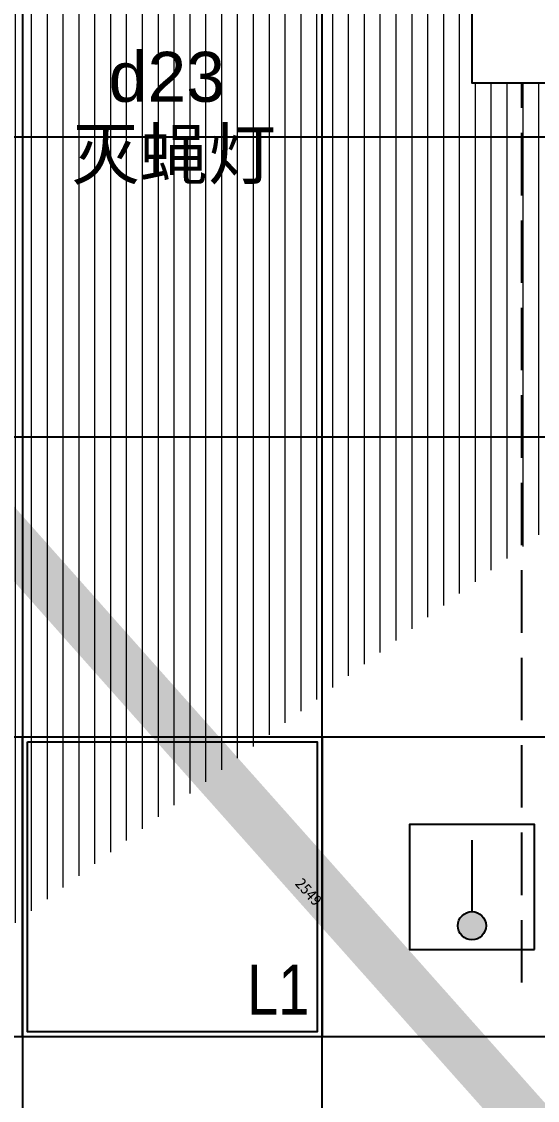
# Model space of a CAD drawing. Header units: millimetres. Extents: x -6033 to 120673, y -816267322945 to 90533.
# Drawn here: x 85578 to 86611, y 67354 to 69513 of the extents above; entities that cross this region are included whole.
import ezdxf
from ezdxf.enums import TextEntityAlignment as Align

# ---------------------------------------------------------------- set-up
doc = ezdxf.new("R2010")
doc.units = ezdxf.units.MM
for name, pattern in [('Hidden', [7.14375, 4.7625, -2.38125]), ('I-PLAN$0$ACAD_ISO02W100', [15, 12, -3]), ('I-PLAN$0$DASH', [0.35, 0.25, -0.1])]:
    doc.linetypes.add(name, pattern=pattern)
for name, color, linetype, lineweight in [('I-AR$0$I-SCOPE', 252, 'Continuous', 35), ('I-PLAN$0$_ACM-A-WALL-HACH', 251, 'Continuous', 9), ('I-PLAN$0$I-WALL', 6, 'Continuous', 13)]:
    doc.layers.add(name, color=color, linetype=linetype, lineweight=lineweight)
for name, color, linetype in [('I-CEILING$0$0-LIGHT-RC', 1, 'Continuous'), ('I-CEILING$0$0-LIGHT-TXT', 90, 'Continuous'), ('I-CEILING$0$EQUIP-消防', 3, 'Continuous'), ('I-CEILING$0$I-RCP', 2, 'Continuous'), ('I-CEILING$0$I-RCP-AIR', 64, 'Continuous'), ('I-CEILING$0$RC-Hatch【天花填充】', 251, 'Continuous'), ('I-PLAN$0$I-PL-FURN', 1, 'I-PLAN$0$DASH'), ('RC-Text【天花文字】', 2, 'Continuous'), ('流线', 10, 'Continuous')]:
    doc.layers.add(name, color=color, linetype=linetype)
doc.styles.add('I-CEILING$0$I-CEILING$0$ar', font='arial.ttf', dxfattribs={"width": 0.8})
doc.styles.add('I-CEILING$0$Standard', font='arial.ttf')
doc.styles.add('I-CEILING$0$黑体', font='simhei.ttf', dxfattribs={"height": 600})
doc.styles.add('I-PLAN$0$Arial', font='ARIALUNI.ttf')
doc.styles.add('文字', font='SimSun.ttf', dxfattribs={"width": 0.95})

# ---------------------------------------------------------------- blocks, each defined once
blk = doc.blocks.new('I-AR')
at = {"layer": 'I-AR$0$I-SCOPE'}
h = blk.add_hatch(dxfattribs=at)
h.set_pattern_fill('ANSI31', color=256, scale=200)
h.paths.add_polyline_path([(63300, 72640), (66630, 72640), (66630, 70889.4), (90600, 70890), (90600, 66390), (96650, 66390), (96650, 24876.4), (18340, 24876.4), (18340, 66390), (48090, 66390), (48090, 72640), (51400, 72640), (51400, 72649.9), (52869.5, 72649.9), (52869.5, 72640), (55240, 72640), (55240, 72790), (59460, 72790), (59460, 72640), (61830.5, 72640), (61830.5, 72649.9), (63300, 72649.9)], flags=16)
h.paths.add_polyline_path([(7330, 0), (7330, -1770), (11180, -1770), (11180, 0), (18450, 0), (18450, 2900), (27550, 2900), (27550, 18090), (37037.3, 18090), (37037.3, 17350), (96200, 17350), (96200, 18120), (114640, 18120), (114640, 84500), (0, 84500), (0, 0)])
blk = doc.blocks.new('I-PLAN')
at = {"layer": 'I-PLAN$0$_ACM-A-WALL-HACH'}
h = blk.add_hatch(dxfattribs=at)
h.set_pattern_fill('ANSI31', color=256, scale=10, angle=45)
h.paths.add_polyline_path([(88260, 70790), (88260, 70890), (88030, 70890), (88030, 70790), (88230, 70790)], flags=17)
h.paths.add_polyline_path([(79671.5, 69390), (78155, 69390), (78155, 68990), (77955, 68990), (77955, 69590), (79671.5, 69590)], flags=17)
h.paths.add_polyline_path([(80271.5, 69390), (80271.5, 69590), (80780, 69590), (80780, 68990), (80580, 68990), (80580, 69390)], flags=17)
h.paths.add_polyline_path([(74580, 69590), (73930, 69590), (73930, 69390), (74580, 69390)])
h.paths.add_polyline_path([(68780, 69590), (69430, 69590), (69430, 69390), (68780, 69390)])
h.paths.add_polyline_path([(87280, 66490), (87480, 66490), (87480, 66390), (87280, 66390)])
h.paths.add_polyline_path([(82180, 68990), (82180, 69390), (84230, 69390), (84230, 66490), (84430, 66490), (84430, 69390), (85280, 69390), (85280, 69590), (81980, 69590), (81980, 68990)])
h.paths.add_polyline_path([(87480, 67390), (87480, 69390), (88280, 69390), (88280, 69590), (88080, 69590), (86480, 69590), (86480, 69390), (87280, 69390), (87280, 67390)], flags=17)
h.paths.add_polyline_path([(72130, 68170), (72130, 66490), (72330, 66490), (72330, 67870), (73130, 67870), (73130, 68070), (72330, 68070), (72330, 68170)])
h.paths.add_polyline_path([(71230, 68170), (71230, 66390), (71030, 66390), (71030, 67870), (70230, 67870), (70230, 68070), (71030, 68070), (71030, 68170)])
h.paths.add_polyline_path([(72130, 69070), (72330, 69070), (72330, 69390), (73030, 69390), (73030, 69590), (72130, 69590)])
h.paths.add_polyline_path([(71230, 69070), (71030, 69070), (71030, 69390), (70330, 69390), (70330, 69590), (71230, 69590)])
h.paths.add_polyline_path([(67800, 69490), (67830, 69490), (67830, 69590), (67800, 69590)], flags=17)
h.paths.add_polyline_path([(76755, 69590), (75180, 69590), (75180, 69390), (75330, 69390), (75330, 66390), (75530, 66390), (75530, 69390), (76555, 69390), (76555, 68990), (76755, 68990)])
h.paths.add_polyline_path([(68180, 69590), (68180, 69390), (68030, 69390), (68030, 66520), (67780, 66520), (67780, 66390), (67400, 66390), (67400, 66720), (67830, 66720), (67830, 69590)])
edge = h.paths.add_edge_path()
edge.add_line((89860, 70890), (88860, 70890))
edge.add_line((75530, 66520), (84230, 66520))
edge.add_line((75530, 66720), (84230, 66720))
at = {"layer": 'I-PLAN$0$I-PL-FURN', "ltscale": 500}
blk.add_lwpolyline([(87280, 67590), (86580, 67590), (86580, 69390), (87280, 69390)], close=True, dxfattribs=at)
at = {"layer": 'I-PLAN$0$I-WALL'}
blk.add_lwpolyline([(87480, 67390), (87480, 69390), (88280, 69390), (88280, 69590), (88080, 69590), (88080, 69590), (86480, 69590), (86480, 69390), (87280, 69390), (87280, 67390)], close=True, dxfattribs=at)
at = {"layer": 'I-PLAN$0$I-PL-FURN', "linetype": 'I-PLAN$0$ACAD_ISO02W100', "char_height": 100, "attachment_point": 1, "style": 'I-PLAN$0$Arial'}
for s, insert, width in [('{\\fArial Unicode MS|b0|i0|c134|p34;d23\\P}', (85752.4, 69452.2), 302840.333), ('灭蝇灯', (85678.1, 69297.6), 151170.167)]:
    blk.add_mtext(s, dxfattribs=dict(at, insert=insert, width=width))
blk = doc.blocks.new('I-CEILING$0$A$C9c5a774d')
at = {"layer": 'I-CEILING$0$0-LIGHT-RC'}
for points in [[(0, 600), (600, 600), (600, 0), (0, 0)], [(10, 590), (590, 590), (590, 10), (10, 10)]]:
    blk.add_lwpolyline(points, close=True, dxfattribs=at)
at = {"layer": 'I-CEILING$0$0-LIGHT-TXT', "style": 'I-CEILING$0$I-CEILING$0$ar', "width": 0.8}
blk.add_text('L1', height=100, dxfattribs=at).set_placement((449.9, 44.6))
blk = doc.blocks.new('I-CEILING$0$海龍_09300082')
h = blk.add_hatch(color=256)
h.dxf.hatch_style = 1
h.paths.add_polyline_path([(-56.2, -405.4, 1), (56.2, -405.4, 1)])
blk.add_line((0, -62.5), (0, -349.2))
blk.add_lwpolyline([(250, -500), (250, 0), (-250, 0), (-250, -500)], close=True)
blk.add_circle((0, -405.4), 56.3)
at = {"style": 'I-CEILING$0$Standard', "flags": 1}
blk.add_attdef('A', text='', height=0.01, dxfattribs=at).set_placement((0, -250), align=Align.MIDDLE_CENTER)
blk = doc.blocks.new('I-CEILING')
at = {"layer": 'I-CEILING$0$RC-Hatch【天花填充】'}
h = blk.add_hatch(dxfattribs=at)
h.set_pattern_fill('_USER', color=256, scale=600, double=1, pattern_type=0)
h.set_pattern_definition([(0, (81980, 70481.47), (0, 600), []), (90, (81980, 70481.47), (-600, 4e-14), [])])
h.paths.add_polyline_path([(84430, 69390), (85280, 69390), (85280, 69590), (81980, 69590), (81980, 69090), (80780, 69090), (80780, 69590), (77955, 69590), (77955, 69090), (76755, 69090), (76755, 69590), (66630, 69590), (66630, 70790), (88030, 70790), (88030, 69590), (86480, 69590), (86480, 69390), (87280, 69390), (87280, 66390), (85430, 66390), (85430, 66490), (84430, 66490)])
at = {"layer": 'I-CEILING$0$I-RCP'}
blk.add_lwpolyline([(84430, 69390), (85280, 69390), (85280, 69590), (81980, 69590), (81980, 69090), (80780, 69090), (80780, 69590), (77955, 69590), (77955, 69090), (76755, 69090), (76755, 69590), (66630, 69590), (66630, 70790), (88030, 70790), (88030, 69590), (86480, 69590), (86480, 69390), (87280, 69390), (87280, 66390), (85430, 66390), (85430, 66490), (84430, 66490), (84430, 69390)], dxfattribs=at)
blk.add_blockref('I-CEILING$0$A$C9c5a774d', (85580, 67481.5))
at = {"layer": 'I-CEILING$0$EQUIP-消防', "xscale": 0.4999999999999927, "yscale": 0.4999999999999927, "zscale": 0.4999999999999927}
blk.add_blockref('I-CEILING$0$海龍_09300082', (86480, 67906.5), dxfattribs=at)
at = {"layer": 'I-CEILING$0$I-RCP-AIR', "style": 'I-CEILING$0$黑体'}
for tag, p in [('R', (61966.4, 71748.9)), ('R', (61966.4, 66925.2)), ('R', (51736.1, 63924.8)), ('R', (62976.1, 63924.8)), ('S', (56433.6, 63065))]:
    blk.add_attdef(tag, text='', height=100, dxfattribs=at).set_placement(p, align=Align.MIDDLE_CENTER)

msp = doc.modelspace()

# ---------------------------------------------------------------- linework, layer by layer
at = {"layer": '流线', "color": 3, "linetype": 'Hidden', "ltscale": 100, "const_width": 100}
msp.add_lwpolyline([(92040, 77056.4), (85857.7, 71662.9), (85857.7, 70074.6), (88820.7, 70078.3), (88820.7, 66892.8), (87017.5, 66834.7), (85322.1, 68738.1)], dxfattribs=at)

# ---------------------------------------------------------------- block references
for name in ['I-AR', 'I-PLAN']:
    msp.add_blockref(name, (0, 0))

# ---------------------------------------------------------------- next in the draw order: block references
msp.add_blockref('I-CEILING', (0, 0))

# ---------------------------------------------------------------- next in the draw order: texts
at = {"layer": 'RC-Text【天花文字】', "style": '文字'}
msp.add_text('2549', height=22.5, rotation=311.6922, dxfattribs=at).set_placement((86153, 67771.5), align=Align.MIDDLE)

doc.saveas('drawing.dxf')
